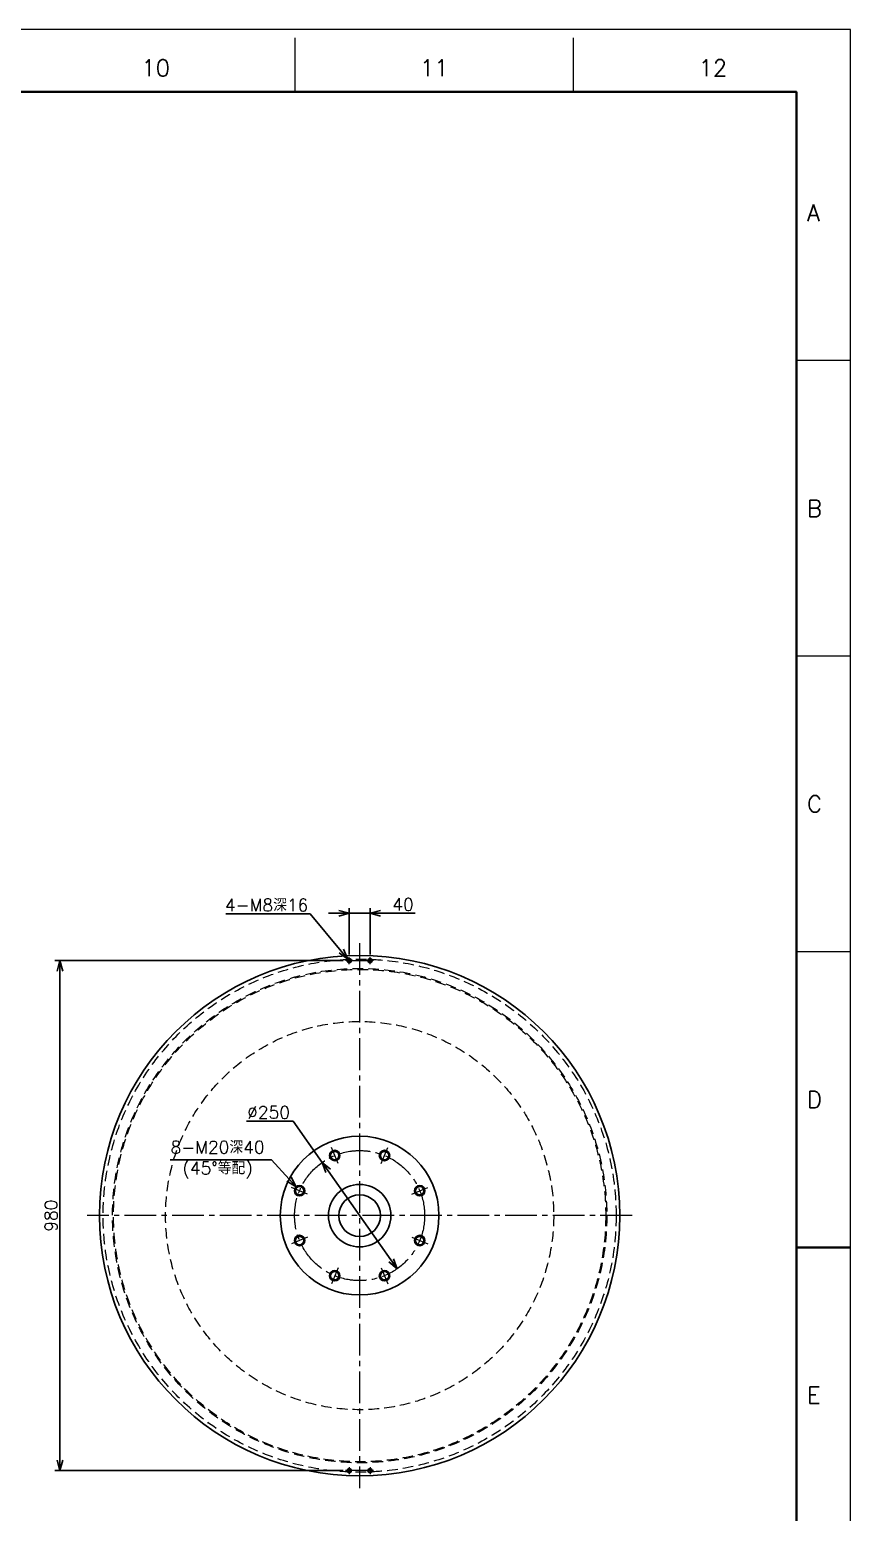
# Model space of a CAD drawing. Header units: millimetres. Extents: x 0 to 6626, y -38 to 4663.
# Drawn here: x 5048 to 6626, y 1814 to 4663 of the extents above; entities that cross this region are included whole.
import ezdxf
from ezdxf.enums import TextEntityAlignment as Align

# ---------------------------------------------------------------- set-up
doc = ezdxf.new("R2010")
doc.units = ezdxf.units.MM
doc.header["$LTSCALE"] = 3.2
doc.header["$PDMODE"] = 99
doc.header["$PDSIZE"] = 1
doc.linetypes.add('CENTER2', pattern=[28.575, 19.05, -3.175, 3.175, -3.175])
doc.linetypes.add('HIDDEN', pattern=[9.525, 6.35, -3.175])
for name, color, linetype, lineweight in [('04_HIDDEN', 2, 'HIDDEN', 13), ('05_CENTER', 4, 'CENTER2', 13), ('08_DIM', 3, 'Continuous', 13), ('90_FRAME', 5, 'Continuous', 35)]:
    doc.layers.add(name, color=color, linetype=linetype, lineweight=lineweight)
doc.layers.add('91_BLANK', color=5, linetype='Continuous', lineweight=0, plot=False)
doc.styles.add('KSS_TXT', font='txt.shx', dxfattribs={"bigfont": 'extfont2.shx'})
doc.dimstyles.new('KSS_DIM', dxfattribs={"dimscale": 8, "dimtxt": 3, "dimasz": 2.5, "dimexe": 1.25, "dimexo": 0.625, "dimtad": 1, "dimdsep": 46, "dimtxsty": 'KSS_TXT', "dimblk": 'OPEN30', "dimcen": 0, "dimazin": 2, "dimtfac": 0.75, "dimtmove": 0, "dimatfit": 3, "dimldrblk": 'OPEN30', "dimfxl": 1.25, "dimtolj": 1, "dimarcsym": 0})
doc.dimstyles.new('KSS_DIM$3', dxfattribs={"dimscale": 8, "dimtxt": 3, "dimasz": 2.5, "dimexe": 1.25, "dimexo": 0.625, "dimtad": 1, "dimtih": 1, "dimtoh": 1, "dimdsep": 46, "dimtxsty": 'KSS_TXT', "dimblk": 'OPEN30', "dimcen": 0, "dimazin": 2, "dimtfac": 0.75, "dimtofl": 0, "dimtmove": 0, "dimatfit": 3, "dimldrblk": 'OPEN30', "dimfxl": 1.25, "dimtolj": 1, "dimarcsym": 0})

# ---------------------------------------------------------------- blocks, each defined once
blk = doc.blocks.new('M8Tz_1')
at = {"color": 0}
for radius in [4, 3.25]:
    blk.add_circle((0, 0), radius, dxfattribs=at)
at = {"layer": '05_CENTER'}
for p, q in [((6.9, 0), (-6.9, 0)), ((0, -6.9), (0, 6.9))]:
    blk.add_line(p, q, dxfattribs=at)
blk = doc.blocks.new('_Open30')
at = {"color": 0, "linetype": 'ByBlock', "lineweight": -2}
for p, q in [((-1, 0.27), (0, 0)), ((0, 0), (-1, -0.27)), ((0, 0), (-1, 0))]:
    blk.add_line(p, q, dxfattribs=at)
blk = doc.blocks.new('*D178')
at = {"layer": '08_DIM', "color": 0, "lineweight": -2, "transparency": 16777216}
for p, q in [((5464.7, 2565.8), (5554.9, 2565.8)), ((5554.9, 2565.8), (5610.5, 2486.7)), ((5754.3, 2282.2), (5622, 2470.3))]:
    blk.add_line(p, q, dxfattribs=at)
at = {"layer": 'Defpoints', "color": 0, "transparency": 16777216}
for p in [(5610.5, 2486.7), (5754.3, 2282.2)]:
    blk.add_point(p, dxfattribs=at)
at = {"layer": '08_DIM', "color": 0, "lineweight": -2, "transparency": 16777216, "xscale": 20, "yscale": 20, "zscale": 20}
for p, rotation in [((5610.5, 2486.7), 125.1124430343708), ((5754.3, 2282.2), 305.1124430343708)]:
    blk.add_blockref('_Open30', p, dxfattribs=dict(at, rotation=rotation))
at = {"layer": '08_DIM', "color": 0, "transparency": 16777216, "insert": (5507.3, 2582.8), "char_height": 24, "attachment_point": 5, "style": 'KSS_TXT'}
blk.add_mtext('\\A1;%%C250', dxfattribs=at)
blk = doc.blocks.new('*D179')
at = {"layer": '08_DIM', "color": 0, "lineweight": -2, "transparency": 16777216}
for p, q in [((5318.4, 2491.7), (5512.7, 2491.7)), ((5512.7, 2491.7), (5546.7, 2454.4))]:
    blk.add_line(p, q, dxfattribs=at)
at = {"layer": 'Defpoints', "color": 0, "transparency": 16777216}
for p in [(5560.2, 2439.7), (5573.6, 2424.9)]:
    blk.add_point(p, dxfattribs=at)
at = {"layer": '08_DIM', "color": 0, "lineweight": -2, "transparency": 16777216, "xscale": 20, "yscale": 20, "zscale": 20, "rotation": 312.3627263207947}
blk.add_blockref('_Open30', (5560.2, 2439.7), dxfattribs=at)
at = {"layer": '08_DIM', "color": 0, "transparency": 16777216, "insert": (5409.3, 2491.7), "char_height": 24, "attachment_point": 5, "style": 'KSS_TXT'}
blk.add_mtext('\\A1;8-M20深40\\P(45°等配)', dxfattribs=at)
blk = doc.blocks.new('*D180')
at = {"layer": '08_DIM', "color": 0, "lineweight": -2, "transparency": 16777216}
for p, q in [((5650.5, 2874.4), (5096.3, 2874.4)), ((5106.3, 2854.4), (5106.3, 1914.4)), ((5650.5, 1894.4), (5096.3, 1894.4))]:
    blk.add_line(p, q, dxfattribs=at)
at = {"layer": 'Defpoints', "color": 0, "transparency": 16777216}
for p in [(5655.5, 2874.4), (5106.3, 1894.4), (5655.5, 1894.4)]:
    blk.add_point(p, dxfattribs=at)
at = {"layer": '08_DIM', "color": 0, "lineweight": -2, "transparency": 16777216, "xscale": 20, "yscale": 20, "zscale": 20}
for p, rotation in [((5106.3, 2874.4), 90), ((5106.3, 1894.4), 270)]:
    blk.add_blockref('_Open30', p, dxfattribs=dict(at, rotation=rotation))
at = {"layer": '08_DIM', "color": 0, "transparency": 16777216, "insert": (5089.3, 2384.4), "char_height": 24, "attachment_point": 5, "rotation": 90, "style": 'KSS_TXT'}
blk.add_mtext('\\A1;980', dxfattribs=at)
blk = doc.blocks.new('*D181')
at = {"layer": '08_DIM', "color": 0, "lineweight": -2, "transparency": 16777216}
for p, q in [((5425.2, 2964.2), (5587, 2964.2)), ((5587, 2964.2), (5647, 2892.8))]:
    blk.add_line(p, q, dxfattribs=at)
at = {"layer": 'Defpoints', "color": 0, "transparency": 16777216}
for p in [(5659.8, 2877.5), (5665, 2871.4)]:
    blk.add_point(p, dxfattribs=at)
at = {"layer": '08_DIM', "color": 0, "lineweight": -2, "transparency": 16777216, "xscale": 20, "yscale": 20, "zscale": 20, "rotation": 310.0455365119608}
blk.add_blockref('_Open30', (5659.8, 2877.5), dxfattribs=at)
at = {"layer": '08_DIM', "color": 0, "transparency": 16777216, "insert": (5503.6, 2981.2), "char_height": 24, "attachment_point": 5, "style": 'KSS_TXT'}
blk.add_mtext('\\A1;4-M8深16', dxfattribs=at)
blk = doc.blocks.new('*D182')
at = {"layer": '08_DIM', "color": 0, "lineweight": -2, "transparency": 16777216}
for p, q in [((5642.4, 2965.5), (5622.4, 2965.5)), ((5662.4, 2886.4), (5662.4, 2975.5)), ((5662.4, 2965.5), (5702.4, 2965.5)), ((5702.4, 2886.4), (5702.4, 2975.5)), ((5722.4, 2965.5), (5789.4, 2965.5))]:
    blk.add_line(p, q, dxfattribs=at)
at = {"layer": 'Defpoints', "color": 0, "transparency": 16777216}
for p in [(5702.4, 2965.5), (5662.4, 2881.4), (5702.4, 2881.4)]:
    blk.add_point(p, dxfattribs=at)
at = {"layer": '08_DIM', "color": 0, "lineweight": -2, "transparency": 16777216, "xscale": 20, "yscale": 20, "zscale": 20}
blk.add_blockref('_Open30', (5662.4, 2965.5), dxfattribs=at)
at = {"layer": '08_DIM', "color": 0, "lineweight": -2, "transparency": 16777216, "xscale": 20, "yscale": 20, "zscale": 20, "rotation": 180}
blk.add_blockref('_Open30', (5702.4, 2965.5), dxfattribs=at)
at = {"layer": '08_DIM', "color": 0, "transparency": 16777216, "insert": (5765.9, 2982.5), "char_height": 24, "attachment_point": 5, "style": 'KSS_TXT'}
blk.add_mtext('\\A1;40', dxfattribs=at)

msp = doc.modelspace()

# ---------------------------------------------------------------- linework, layer by layer
at = {"color": 0}
for centre, radius in [((5682.393, 2384.429), 500), ((5682.393, 2384.429), 152.5), ((5634.558, 2499.914), 10), ((5634.558, 2499.914), 8), ((5730.229, 2499.914), 10), ((5730.229, 2499.914), 8), ((5566.908, 2432.264), 10), ((5566.908, 2432.264), 8), ((5682.393, 2384.429), 60), ((5682.393, 2384.429), 40), ((5797.878, 2432.264), 10), ((5797.878, 2432.264), 8), ((5566.908, 2336.593), 10), ((5566.908, 2336.593), 8), ((5797.878, 2336.593), 10), ((5797.878, 2336.593), 8), ((5634.558, 2268.944), 10), ((5634.558, 2268.944), 8), ((5730.229, 2268.944), 10), ((5730.229, 2268.944), 8)]:
    msp.add_circle(centre, radius, dxfattribs=at)
at = {"layer": '04_HIDDEN'}
for radius in [493, 475, 473, 373]:
    msp.add_circle((5682.393, 2384.429), radius, dxfattribs=at)
at = {"layer": '05_CENTER'}
for p, q in [((5682.393, 2907.984), (5682.393, 1860.874)), ((5662.393, 2874.429), (5702.393, 2874.429)), ((5640.964, 2484.446), (5628.151, 2515.381)), ((5723.822, 2484.446), (5736.635, 2515.381)), ((5582.375, 2425.857), (5551.441, 2438.671)), ((5782.411, 2425.857), (5813.345, 2438.671)), ((6205.948, 2384.429), (5158.838, 2384.429)), ((5582.375, 2343), (5551.441, 2330.186)), ((5782.411, 2343), (5813.345, 2330.186)), ((5640.964, 2284.411), (5628.151, 2253.476)), ((5723.822, 2284.411), (5736.635, 2253.476)), ((5702.393, 1894.429), (5662.393, 1894.429))]:
    msp.add_line(p, q, dxfattribs=at)
msp.add_circle((5682.393, 2384.429), 125, dxfattribs=at)
at = {"layer": '90_FRAME', "color": 4, "lineweight": 13}
for p, q in [((5558.208, 4543.663), (5558.208, 4647.358)), ((6093.676, 4543.663), (6093.676, 4647.358)), ((6625.607, 4027.381), (6521.911, 4027.381)), ((6625.607, 3459.403), (6521.911, 3459.403)), ((6625.607, 2891.425), (6521.911, 2891.425))]:
    msp.add_line(p, q, dxfattribs=at)
at = {"layer": '90_FRAME'}
msp.add_line((6625.607, 2323.447), (6521.911, 2323.447), dxfattribs=at)
msp.add_lwpolyline([(310.767, 103.232), (6521.911, 103.232), (6521.911, 4543.663), (310.767, 4543.663)], close=True, dxfattribs=at)
at = {"layer": '91_BLANK'}
msp.add_lwpolyline([(0, 0), (6625.607, 0), (6625.607, 4663.358), (0, 4663.358)], close=True, dxfattribs=at)

# ---------------------------------------------------------------- block references
for p in [(5662.393, 2874.429), (5702.393, 2874.429)]:
    msp.add_blockref('M8Tz_1', p)
at = {"xscale": -1, "rotation": 180}
for p in [(5662.393, 1894.429), (5702.393, 1894.429)]:
    msp.add_blockref('M8Tz_1', p, dxfattribs=at)

# ---------------------------------------------------------------- texts
at = {"layer": '90_FRAME', "color": 0, "lineweight": 13, "style": 'KSS_TXT'}
for s, p in [('10', (5290.475, 4564.317)), ('11', (5825.942, 4564.317)), ('12', (6361.409, 4564.317))]:
    msp.add_text(s, height=32, dxfattribs=at).set_placement(p, align=Align.BOTTOM_CENTER)
for s, p in [('A', (6542.526, 4311.37)), ('B', (6542.526, 3743.392)), ('C', (6542.526, 3175.414)), ('D', (6542.526, 2607.436)), ('E', (6542.526, 2039.459))]:
    msp.add_text(s, height=32, dxfattribs=at).set_placement(p, align=Align.MIDDLE_LEFT)

# ---------------------------------------------------------------- dimensions: what is measured, and where the dimension line sits
at = {"layer": '08_DIM'}
for p1, p2, text, override, picture, middle in [((5664.967, 2871.367), (5659.819, 2877.491), '4-M<>深16', {"dimpost": '<>', "dimtix": 1}, '*D181', (5503.551, 2964.192)), ((5573.646, 2424.875), (5560.17, 2439.653), '8-M<>', {"dimpost": '<>深40\\X(45°等配)', "dimtix": 1}, '*D179', (5409.309, 2491.697))]:
    dim = msp.add_diameter_dim_2p(p1=p1, p2=p2, text=text, dimstyle='KSS_DIM$3', override=override, dxfattribs=at)
    dim.commit()
    dim.dimension.update_dxf_attribs({"geometry": picture, "text_midpoint": middle, "dimtype": 163})
for base, p1, p2, angle, picture, middle in [((5702.393, 2965.519), (5662.393, 2881.352), (5702.393, 2881.352), 180, '*D182', (5765.893, 2982.519)), ((5106.259, 1894.429), (5655.47, 2874.429), (5655.47, 1894.429), 90, '*D180', (5089.259, 2384.429))]:
    dim = msp.add_linear_dim(base=base, p1=p1, p2=p2, angle=angle, dimstyle='KSS_DIM', dxfattribs=at)
    dim.commit()
    dim.dimension.update_dxf_attribs({"geometry": picture, "text_midpoint": middle})
dim = msp.add_diameter_dim_2p(p1=(5754.291, 2282.176), p2=(5610.495, 2486.682), dimstyle='KSS_DIM$3', override={"dimpost": '%%C<>', "dimtix": 1, "dimatfit": 2}, dxfattribs=at)
dim.commit()
dim.dimension.update_dxf_attribs({"geometry": '*D178', "text_midpoint": (5507.285, 2565.794), "dimtype": 163})

doc.saveas('drawing.dxf')
